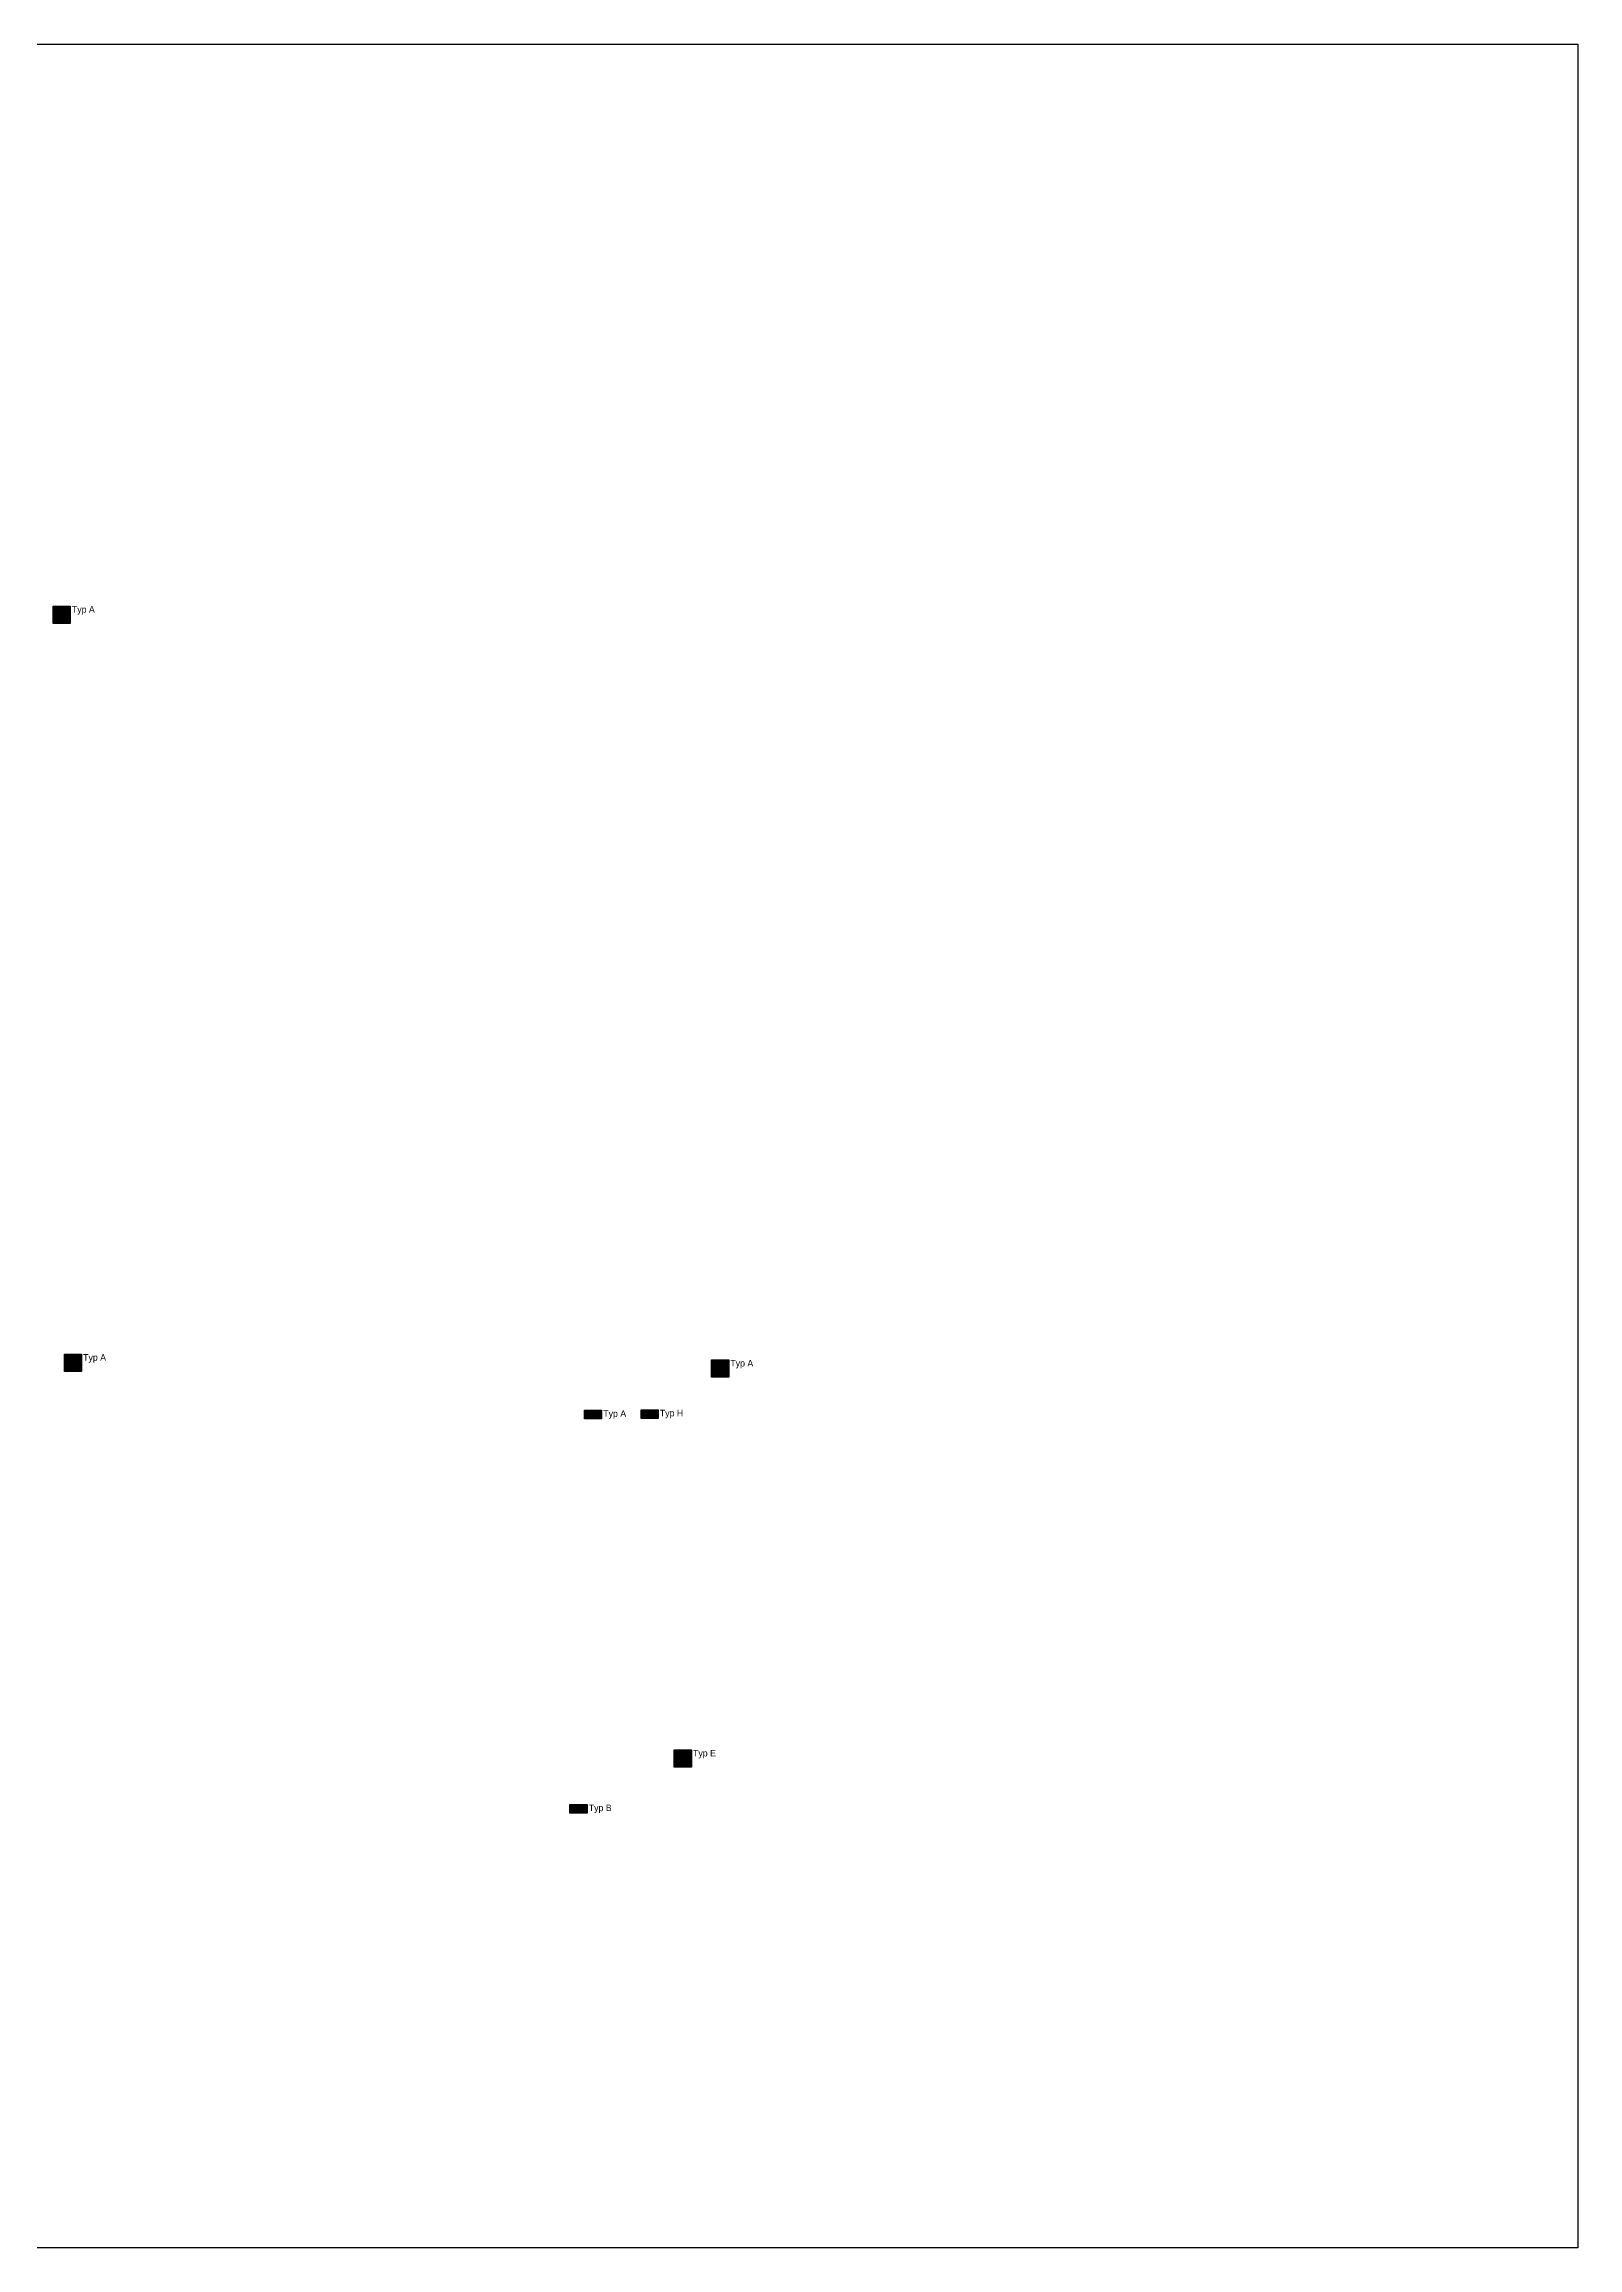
# Model space of a CAD drawing. Header units: millimetres. Extents: x 0 to 219001, y 0 to 181336.
# Drawn here: x 60460 to 119116, y 97068 to 181336 of the extents above; entities that cross this region are included whole.
import ezdxf
from ezdxf.enums import TextEntityAlignment as Align

# ---------------------------------------------------------------- set-up
doc = ezdxf.new("R2018")
doc.units = ezdxf.units.MM
doc.header["$XCLIPFRAME"] = 2
for name, color, linetype, true_color in [('din_SIBEL_10_emergency_lighting', 114, 'Continuous', 0x20a956), ('din_SIBEL_50_type_name', 114, 'Continuous', 0x20a956), ('din_SIBEL_51_typenumber', 114, 'Continuous', 0x20a956), ('din_SIBEL_52_info', 114, 'Continuous', 0x20a956), ('din_SIBEL_53_additional_1', 114, 'Continuous', 0x20a956), ('din_SIBEL_54_additional_2', 114, 'Continuous', 0x20a956), ('din_SIBEL_61_labeling', 114, 'Continuous', 0x20a956)]:
    doc.layers.add(name, color=color, linetype=linetype, true_color=true_color)
doc.layers.add('din_SIBEL_10_emergency_lighting_yellow', color=40, linetype='Continuous')
doc.layers.add('din_SIBEL_31_color_white', color=255, linetype='Continuous')
doc.layers.add('din_SIBEL_32_color_black', color=250, linetype='Continuous', lineweight=0)
doc.layers.add('DIN_SIBEL_40_UMRISS', color=250, linetype='Continuous', plot=False)
doc.styles.get("Standard").update_dxf_attribs({"font": 'arial.ttf'})
picture_1 = doc.add_image_def('image2.jpg', size_in_pixel=(7021, 4967))

# ---------------------------------------------------------------- blocks, each defined once
blk = doc.blocks.new('STANDARDMASK_RZ_PLPR')
h = blk.add_hatch(color=256)
h.dxf.hatch_style = 1
h.paths.add_polyline_path([(328.0590986455944, 329.9779836250448), (-326.4183070866212, 329.9779836250503), (-326.4183070866112, 1.1227e-12), (328.0590986455917, -1.5916e-12)])
h.paths.add_polyline_path([(77.81306945732206, 136.8709992295912), (105.8964784401116, 136.870999229591, -0.2399524395792834), (108.9284831361096, 135.3270278762287), (132.1836790159464, 103.3511335414392, 0.239952439579283), (147.3437024959427, 95.63127677462478), (213.8733964769554, 95.63127677462421, 0.2840790438404102), (233.9929941749574, 108.0658719919632), (250.2700906326337, 140.6200649073143, 1), (233.5037592176288, 149.0032306148168), (217.2266627599593, 116.4490376994695, -0.2840790438404423), (213.8733964769586, 114.3766051632458), (191.3790024106172, 114.376605163246), (205.2005565498948, 152.0673701953254, 0.0687858006254984), (208.4729908414031, 167.1157506353805), (212.3689678319387, 217.7634515122321, -0.391902231199242), (216.1069905823544, 221.2249769783859), (265.266353343536, 221.2249769783855, 0.363158835613552), (296.6332872375643, 247.468436722454), (265.2663533435335, 247.4684367224561), (216.1069905823565, 247.4684367224565, 0.3919022311992351), (186.2028085790394, 219.7762329932337), (182.8642089247691, 176.3744374878275), (142.9018054084577, 273.780347262224, 0.3042679099072631), (129.0277840043822, 283.0845606608373), (110.7183565555829, 283.0845606608375), (158.0136683592217, 167.80513627843, -0.1873489039227215), (158.0650234725165, 165.0913583761186), (144.5267429385773, 128.1730679001901, -0.5998762433504822), (137.9748777782599, 127.2587391500689), (124.0885066160912, 146.3524994980453, 0.2399524395791912), (105.8964784401075, 155.6163276182126), (77.81306945732217, 155.6163276182128), (77.81306945732331, 290.5826920162867), (96.5583978459479, 309.3280204049054), (130.2999889454593, 309.3280204049051), (111.554660556842, 290.5826920162866), (131.5864649011463, 290.5826920162862, 0.1989123673795771), (142.1904239564704, 294.9749956718484), (156.5434486895362, 309.3280204049049), (284.0116817321565, 309.3280204049039), (265.2663533435341, 290.5826920162852), (265.2663533435335, 253.092035239042), (302.7570101207804, 253.0920352390417, -0.4142135623730951), (265.2663533435333, 215.6013784617996), (265.2663533435318, 20.64996322013826), (77.81306945732649, 20.64996322013984)], flags=16)
h.paths.add_polyline_path([(-16.81565623434733, 131.7259740056218), (-136.7857579215277, 131.7259740056229), (-61.8044443670402, 60.49372612885941), (-148.8971452118854, 60.49372612886008), (-255.4495381577168, 161.7184994274171), (-148.8971452118837, 262.943272725975), (-61.80444436703848, 262.9432727259707), (-136.7857579215201, 191.7110248492122), (-16.81565623434687, 191.7110248492112)], flags=16)
h.paths.add_polyline_path([(169.6651785615838, 65.63875135283149, -1), (124.676390428893, 65.63875135283149, -1)], flags=0)
h.paths.add_polyline_path([(328.0591152898477, -0.000376462034879), (-326.4182904423552, -0.000376462032122), (-326.4182904423679, -329.9783600870812), (328.0591152898477, -329.9783600870812)])
h.paths.add_polyline_path([(-16.81563959009247, -131.7263504676555), (-16.81563959009247, -191.7114013112448), (-136.7857412772656, -191.7114013112448), (-61.80442772278462, -262.943649188004), (-148.8971285676299, -262.9436491880077), (-255.4495215134622, -161.7188758894488), (-148.8971285676299, -60.49410259089268), (-61.80442772278468, -60.4941025908927), (-136.7857412772729, -131.7263504676555)], flags=16)
h.paths.add_polyline_path([(77.81308610158237, -20.65033968217426), (265.2663699877875, -20.65033968217426), (265.2663699877875, -215.6017549238356, -0.4142135623730951), (302.7570267650343, -253.0924117010779), (265.2663699877875, -253.0924117010779), (265.2663699877875, -290.5830684783211), (284.01169837641, -309.32839686694), (156.5434653337897, -309.32839686694), (142.1904406007238, -294.9753721338833, 0.1989123673795752), (131.5864815454, -290.5830684783211), (111.5546772010956, -290.5830684783211), (130.3000055897126, -309.32839686694), (96.55841449020129, -309.3283968669401), (77.81308610157691, -290.5830684783211), (77.81308610157691, -155.6167040802472), (105.8964950843623, -155.6167040802472, 0.2399524395791916), (124.088523260346, -146.3528759600801), (137.9748944225149, -127.2591156121038, -0.5998762433504864), (144.5267595828322, -128.1734443622251), (158.0650401167711, -165.0917348381538, -0.1873489039227215), (158.0136850034763, -167.8055127404652), (110.7183731998365, -283.0849371228721), (129.0278006486358, -283.0849371228721, 0.3042679099072641), (142.9018220527114, -273.780723724259), (182.8642255690237, -176.3748139498627), (186.2028252232935, -219.776609455269, 0.3919022311992345), (216.1070072266104, -247.468813184492), (265.2663699877875, -247.4688131844921), (296.6333038818183, -247.4688131844903, 0.3631588356135515), (265.2663699877902, -221.2253534404215), (216.1070072266085, -221.2253534404215, -0.3919022311992395), (212.3689844761929, -217.7638279742676), (208.4730074856578, -167.1161270974161, 0.0687858006254977), (205.2005731941496, -152.0677466573613), (191.3790190548724, -114.3769816252814), (213.8734131212137, -114.3769816252814, -0.2840790438404414), (217.2266794042144, -116.449414161505), (233.5037758618831, -149.0036070768517, 1), (250.2701072768887, -140.6204413693505), (233.9930108192125, -108.0662484539989, 0.2840790438404093), (213.8734131212106, -95.63165323665974), (147.3437191401979, -95.63165323665979, 0.2399524395792825), (132.1836956602014, -103.3515100034741), (108.9284997803644, -135.3274043382634, -0.239952439579283), (105.8964950843664, -136.8713756916257), (77.81308610157691, -136.8713756916257)], flags=16)
h.paths.add_polyline_path([(124.6224961947279, -65.60184271466167, -1), (169.6112843274187, -65.60184271466167, -1)], flags=0)
h = blk.add_hatch(color=256)
h.dxf.hatch_style = 1
h.paths.add_polyline_path([(169.6651785615838, 65.63875135283149, 1), (124.676390428893, 65.63875135283149, 1)])
h.paths.add_polyline_path([(169.6112843274187, -65.60184271466167, 1), (124.6224961947279, -65.60184271466167, 1)])
at = {"layer": 'din_SIBEL_31_color_white'}
h = blk.add_hatch(color=256, dxfattribs=at)
h.dxf.hatch_style = 1
h.paths.add_polyline_path([(-16.81565623434687, 191.7110248492112), (-136.78575792152, 191.7110248492122), (-61.80444436703851, 262.9432727259707), (-148.8971452118837, 262.943272725975), (-255.4495381577168, 161.7184994274171), (-148.8971452118854, 60.4937261288601), (-61.8044443670402, 60.49372612885941), (-136.7857579215277, 131.7259740056229), (-16.8156562343473, 131.7259740056218)])
h.paths.add_polyline_path([(110.7183565555829, 283.0845606608375), (129.0277840043822, 283.0845606608373, -0.3042679099072638), (142.9018054084577, 273.780347262224), (182.8642089247692, 176.3744374878274), (186.2028085790394, 219.7762329932337, -0.3919022311992357), (216.1069905823566, 247.4684367224565), (265.2663533435335, 247.4684367224561), (296.6332872375643, 247.468436722454, -0.3631588356135515), (265.266353343536, 221.2249769783855), (216.1069905823544, 221.2249769783859, 0.3919022311992487), (212.3689678319386, 217.7634515122321), (208.4729908414031, 167.1157506353806, -0.0687858006254986), (205.2005565498948, 152.0673701953255), (191.3790024106173, 114.376605163246), (213.8733964769585, 114.3766051632458, 0.2840790438404443), (217.2266627599593, 116.4490376994695), (233.5037592176284, 149.003230614816, -1), (250.2700906326339, 140.6200649073147), (233.9929941749574, 108.0658719919632, -0.28407904384041), (213.8733964769555, 95.63127677462421), (147.3437024959427, 95.63127677462478, -0.2399524395792828), (132.1836790159464, 103.3511335414392), (108.9284831361096, 135.3270278762287, 0.2399524395792823), (105.8964784401116, 136.870999229591), (77.81306945732206, 136.8709992295912), (77.81306945732649, 20.64996322013982), (265.2663533435316, 20.64996322013826), (265.2663533435333, 215.6013784617996, 0.4142135623730951), (302.7570101207804, 253.0920352390417), (265.2663533435336, 253.092035239042), (265.266353343534, 290.5826920162851), (284.0116817321565, 309.3280204049039), (156.5434486895362, 309.3280204049049), (142.1904239564704, 294.9749956718484, -0.1989123673795776), (131.5864649011463, 290.5826920162862), (111.5546605568419, 290.5826920162865), (130.2999889454593, 309.3280204049051), (96.55839784594787, 309.3280204049054), (77.81306945732331, 290.5826920162867), (77.81306945732217, 155.6163276182128), (105.8964784401075, 155.6163276182126, -0.2399524395791924), (124.0885066160913, 146.3524994980453), (137.9748777782599, 127.2587391500689, 0.599876243350485), (144.5267429385773, 128.1730679001901), (158.0650234725165, 165.0913583761187, 0.1873489039227209), (158.0136683592217, 167.8051362784301)])
h.paths.add_polyline_path([(169.6651785615838, 65.63875135283149, -1), (124.676390428893, 65.63875135283149, -1)], flags=16)
h.paths.add_polyline_path([(-61.80442772278458, -60.49410259089265), (-148.8971285676299, -60.49410259089268), (-255.4495215134621, -161.7188758894487), (-148.8971285676298, -262.9436491880076), (-61.8044277227846, -262.943649188004), (-136.7857412772656, -191.7114013112448), (-16.81563959009247, -191.7114013112448), (-16.81563959009247, -131.7263504676555), (-136.7857412772729, -131.7263504676555)])
h.paths.add_polyline_path([(265.2663699877874, -20.65033968217424), (77.81308610158237, -20.65033968217426), (77.81308610157691, -136.8713756916256), (105.8964950843664, -136.8713756916256, 0.239952439579279), (108.9284997803644, -135.3274043382633), (132.1836956602014, -103.3515100034741, -0.2399524395792828), (147.3437191401979, -95.63165323665974), (213.8734131212106, -95.63165323665974, -0.2840790438404086), (233.9930108192124, -108.0662484539989), (250.2701072768885, -140.62044136935, -1), (233.5037758618836, -149.0036070768526), (217.2266794042144, -116.4494141615051, 0.2840790438404506), (213.8734131212136, -114.3769816252813), (191.3790190548723, -114.3769816252813), (205.2005731941496, -152.0677466573611, -0.0687858006254988), (208.4730074856577, -167.1161270974162), (212.3689844761929, -217.7638279742676, 0.391902231199244), (216.1070072266085, -221.2253534404215), (265.2663699877902, -221.2253534404215, -0.3631588356135515), (296.6333038818183, -247.4688131844903), (265.2663699877875, -247.4688131844921), (216.1070072266104, -247.4688131844921, -0.3919022311992351), (186.2028252232935, -219.776609455269), (182.8642255690237, -176.3748139498629), (142.9018220527114, -273.780723724259, -0.3042679099072629), (129.0278006486358, -283.0849371228721), (110.7183731998365, -283.0849371228722), (158.0136850034763, -167.8055127404652, 0.1873489039227215), (158.0650401167711, -165.0917348381538), (144.5267595828322, -128.1734443622251, 0.5998762433504929), (137.9748944225148, -127.2591156121039), (124.088523260346, -146.35287596008, -0.2399524395791924), (105.8964950843623, -155.6167040802472), (77.81308610157691, -155.6167040802473), (77.81308610157691, -290.5830684783211), (96.55841449020119, -309.32839686694), (130.3000055897127, -309.32839686694), (111.5546772010956, -290.5830684783211), (131.5864815454, -290.5830684783211, -0.198912367379575), (142.1904406007238, -294.9753721338833), (156.5434653337896, -309.3283968669401), (284.0116983764101, -309.32839686694), (265.2663699877875, -290.5830684783212), (265.2663699877875, -253.0924117010779), (302.7570267650343, -253.0924117010779, 0.4142135623730951), (265.2663699877875, -215.6017549238356)])
h.paths.add_polyline_path([(124.6224961947279, -65.60184271466167, -1), (169.6112843274187, -65.60184271466167, -1)], flags=16)
at = {"layer": 'din_SIBEL_32_color_black'}
for points in [[(-326.4183070866212, 329.97798362505), (-326.4183070866112, 1.0232e-12), (328.0590986455917, -1.7053e-12), (328.0590986455944, 329.9779836250445)], [(-148.8971452118854, 60.49372612886009), (-61.80444436704021, 60.49372612885917), (-136.7857579215277, 131.7259740056229), (-16.81565623434733, 131.7259740056217), (-16.81565623434687, 191.7110248492111), (-136.78575792152, 191.7110248492122), (-61.80444436703851, 262.9432727259705), (-148.8971452118837, 262.943272725975), (-255.4495381577168, 161.7184994274171)], [(-326.4182904423679, -329.9783600870814), (-326.4182904423552, -0.0003764620322499), (328.0591152898477, -0.0003764620349784), (328.0591152898477, -329.9783600870814)], [(-148.8971285676299, -60.49410259089279), (-61.80442772278468, -60.49410259089279), (-136.7857412772729, -131.7263504676556), (-16.81563959009247, -131.7263504676556), (-16.81563959009247, -191.7114013112449), (-136.7857412772656, -191.7114013112449), (-61.80442772278468, -262.9436491880041), (-148.8971285676299, -262.9436491880077), (-255.4495215134622, -161.7188758894489)]]:
    blk.add_lwpolyline(points, close=True, dxfattribs=at)
blk.add_lwpolyline([(-326.4183070866112, 1.0232e-12), (328.0590986455917, -1.7053e-12)], dxfattribs=at)
for points in [[(77.81306945732206, 136.8709992295912), (77.81306945732649, 20.64996322013974), (265.2663533435317, 20.64996322013815), (265.2663533435333, 215.6013784617994, 0.4142135623730951), (302.7570101207804, 253.0920352390417), (265.2663533435335, 253.0920352390417), (265.266353343534, 290.5826920162849), (284.0116817321565, 309.3280204049038), (156.5434486895362, 309.3280204049047), (142.1904239564761, 294.974995671854, -0.198912367379724), (131.586464901146, 290.5826920162862), (111.554660556842, 290.5826920162862), (130.2999889454593, 309.3280204049051), (96.55839784594787, 309.3280204049051), (77.81306945732331, 290.5826920162867), (77.81306945732217, 155.6163276182128)], [(77.81306945732206, 136.8709992295912), (105.8964784401097, 136.8709992295908, -0.2399524395792699), (108.9284831361084, 135.3270278762302), (132.1836790159494, 103.351133541435, 0.2399524395792357), (147.3437024959446, 95.63127677462467), (213.8733964769587, 95.63127677462398, 0.2840790438404027), (233.9929941749586, 108.0658719919656), (250.2700906326346, 140.6200649073162, 0.9999999999997854), (233.5037592176298, 149.0032306148187), (217.2266627599591, 116.449037699469, -0.2840790438404027), (213.8733964769589, 114.3766051632456), (191.3790024106173, 114.376605163246), (205.2005565498796, 152.0673701952837, 0.0687858006255407), (208.4729908414005, 167.1157506353456), (212.3689678319387, 217.7634515122317, -0.3919022311992965), (216.106990582355, 221.2249769783857), (265.2663533435333, 221.2249769783853, 0.3631588356135758), (296.6332872375643, 247.468436722454), (265.2663533435335, 247.4684367224559), (216.1069905823552, 247.4684367224563, 0.3919022311992965), (186.2028085790388, 219.7762329932261), (182.8642089247692, 176.3744374878274), (142.9018054084575, 273.7803472622243, 0.3042679099072546), (129.0277840043823, 283.0845606608373), (110.7183565555829, 283.0845606608373), (158.0136683592185, 167.8051362784376, -0.1873489039227342), (158.0650234725193, 165.0913583761262), (144.5267429385776, 128.173067900191, -0.5998762433506102), (137.9748777782597, 127.2587391500692), (124.0885066160965, 146.352499498038, 0.2399524395792699), (105.8964784401098, 155.6163276182124), (77.81306945732217, 155.6163276182128)], [(77.81308610157691, -136.8713756916257), (77.81308610158237, -20.65033968217438), (265.2663699877875, -20.65033968217438), (265.2663699877875, -215.6017549238358, -0.4142135623730951), (302.7570267650343, -253.092411701078), (265.2663699877875, -253.092411701078), (265.2663699877875, -290.5830684783213), (284.01169837641, -309.3283968669401), (156.5434653337896, -309.3283968669401), (142.1904406007296, -294.9753721338892, 0.198912367379724), (131.5864815453996, -290.5830684783213), (111.5546772010956, -290.5830684783213), (130.3000055897126, -309.3283968669401), (96.55841449020124, -309.3283968669401), (77.81308610157691, -290.5830684783213), (77.81308610157691, -155.6167040802473)], [(77.81308610157691, -136.8713756916257), (105.8964950843646, -136.8713756916257, 0.2399524395792699), (108.9284997803632, -135.3274043382652), (132.1836956602045, -103.35151000347, -0.2399524395792357), (147.3437191401998, -95.63165323665987), (213.873413121214, -95.63165323665987, -0.2840790438404027), (233.9930108192137, -108.0662484540015), (250.2701072768894, -140.6204413693521, -0.9999999999997854), (233.5037758618845, -149.0036070768545), (217.2266794042142, -116.4494141615049, 0.2840790438404027), (213.873413121214, -114.3769816252814), (191.3790190548724, -114.3769816252814), (205.2005731941343, -152.0677466573196, -0.0687858006255407), (208.4730074856551, -167.1161270973815), (212.3689844761929, -217.7638279742676, 0.3919022311992965), (216.1070072266092, -221.2253534404216), (265.2663699877875, -221.2253534404216, -0.3631588356135758), (296.6333038818183, -247.4688131844904), (265.2663699877875, -247.4688131844922), (216.1070072266092, -247.4688131844922, -0.3919022311992965), (186.2028252232929, -219.7766094552616), (182.8642255690237, -176.3748139498629), (142.9018220527113, -273.7807237242595, -0.3042679099072546), (129.0278006486359, -283.0849371228723), (110.7183731998365, -283.0849371228723), (158.0136850034731, -167.8055127404731, 0.1873489039227342), (158.0650401167739, -165.0917348381616), (144.5267595828326, -128.1734443622261, 0.5998762433506102), (137.9748944225147, -127.2591156121042), (124.0885232603513, -146.352875960073, -0.2399524395792699), (105.8964950843646, -155.6167040802473), (77.81308610157691, -155.6167040802473)]]:
    blk.add_lwpolyline(points, format="xyb", dxfattribs=at)
for centre in [(147.1707844952384, 65.63875135283136), (147.1168902610733, -65.60184271466176)]:
    blk.add_circle(centre, 22.49439406634541, dxfattribs=at)
at = {"layer": 'DIN_SIBEL_40_UMRISS'}
blk.add_lwpolyline([(-326.4183070866212, 329.97798362505), (328.0591152898477, 329.97798362505), (328.0591152898477, -329.9783600870814), (-326.4183070866212, -329.9783600870814)], close=True, dxfattribs=at)
at = {"flags": 9}
for tag, p in [('NODEID2', (-5.68e-14, 0.2622499141480148)), ('NODEID1', (-5.68e-14, 0))]:
    blk.add_attdef(tag, p, '', height=0.2, dxfattribs=at)
at = {"layer": 'din_SIBEL_50_type_name', "flags": 9}
blk.add_attdef('TYPE', (-326.4183070865981, 339.9779836250502), '', height=25, dxfattribs=at)
at = {"layer": 'din_SIBEL_51_typenumber', "flags": 8}
blk.add_attdef('TYPENUMBER', text='', height=250, dxfattribs=at).set_placement((336.3762, 0), align=Align.TOP_LEFT)
blk.add_attdef('TYPENAME', text='', height=75, dxfattribs=at).set_placement((0, -349.9823), align=Align.TOP_CENTER)
at = {"layer": 'din_SIBEL_52_info', "flags": 8}
blk.add_attdef('INFOTEXT', text='', height=75, dxfattribs=at).set_placement((0, -444.9062999999999), align=Align.TOP_CENTER)
at = {"layer": 'din_SIBEL_53_additional_1', "flags": 8}
blk.add_attdef('ADDITIONAL_1', text='', height=75, dxfattribs=at).set_placement((0, -731.0878999999999), align=Align.TOP_CENTER)
at = {"layer": 'din_SIBEL_54_additional_2', "flags": 8}
blk.add_attdef('ADDITIONAL_2', text='', height=75, dxfattribs=at).set_placement((0, -831.0874999999999), align=Align.TOP_CENTER)
at = {"layer": 'din_SIBEL_61_labeling', "flags": 8}
for tag, p in [('LABELING1', (0, -539.9062999999999)), ('LABELING2', (0, -634.9063))]:
    blk.add_attdef(tag, text='', height=75, dxfattribs=at).set_placement(p, align=Align.TOP_CENTER)
blk = doc.blocks.new('STANDARDMASK_RZ_PL')
h = blk.add_hatch(color=256)
h.dxf.hatch_style = 1
h.paths.add_polyline_path([(327.2386505989257, 0.0004002079385828), (-327.2387551332772, 0.0004002079413112), (-327.2387551332899, -329.9775834171078), (327.2386505989258, -329.9775834171078)])
h.paths.add_polyline_path([(-148.8971974790616, -60.49332592091946), (-61.80449663421637, -60.49332592091946), (-136.7858101887045, -131.7255737976823), (-16.81570850152417, -131.7255737976823), (-16.81570850152417, -191.7106246412716), (-136.7858101886973, -191.7106246412716), (-61.80449663421644, -262.9428725180308), (-148.8971974790616, -262.9428725180344), (-255.4495904248939, -161.7180992194755)], flags=16)
edge = h.paths.add_edge_path(flags=16)
edge.add_line((77.81301719015067, -20.64956301220104), (265.2663010763558, -20.64956301220104))
edge.add_line((265.2663010763558, -20.64956301220104), (265.2663010763558, -215.6009782538624))
edge.add_arc((265.2663010763581, -253.091635031107), 37.49065677724457, 3.524291969370097e-12, 90.00000000000352, ccw=False)
edge.add_line((302.7569578536026, -253.0916350311047), (264.4458696739459, -253.0916112851978))
edge.add_line((264.4458696739459, -253.0916112851978), (264.4458696739459, -290.582268062441))
edge.add_line((264.4458696739459, -290.582268062441), (284.0116294649781, -309.3276201969668))
edge.add_line((284.0116294649781, -309.3276201969668), (156.5433964223579, -309.3276201969668))
edge.add_line((156.5433964223579, -309.3276201969668), (142.1903716892921, -294.9745954639101))
edge.add_arc((131.5864126339683, -305.5785545192407), 14.99626271089277, 45.00000000001827, 90.00000000000021)
edge.add_line((131.5864126339682, -290.5822918083479), (111.5546082896639, -290.5822918083479))
edge.add_line((111.5546082896639, -290.5822918083479), (130.2999366782809, -309.3276201969668))
edge.add_line((130.2999366782809, -309.3276201969668), (96.55834557876955, -309.3276201969668))
edge.add_line((96.55834557876955, -309.3276201969668), (77.81301719014516, -290.5822918083479))
edge.add_line((77.81301719014516, -290.5822918083479), (77.8130171901452, -155.615927410274))
edge.add_line((77.8130171901452, -155.615927410274), (105.8964261729306, -155.615927410274))
edge.add_arc((105.8964261729306, -133.1215333439328), 22.49439406634116, 269.9999999999999, 323.972626614888)
edge.add_line((124.0884543489143, -146.3520992901069), (137.9748255110831, -127.2583389421306))
edge.add_arc((141.0068302070836, -129.4634332664951), 3.749065677727356, 20.138456724385094, 143.9726266148893, ccw=False)
edge.add_line((144.5266906714005, -128.1726676922518), (158.0649712053394, -165.0909581681806))
edge.add_arc((154.5451107410273, -166.3817237424221), 3.749065677722209, -22.306710862831324, 20.138456724385208, ccw=False)
edge.add_line((158.0136160920446, -167.8047360704919), (110.7183042884047, -283.0841604528989))
edge.add_line((110.7183042884047, -283.0841604528989), (129.0277317372041, -283.0841604528989))
edge.add_arc((129.0277317372041, -268.087897742003), 14.99626271089596, 270, 337.6932891371662)
edge.add_line((142.9017531412798, -273.7799470542857), (182.864156657592, -176.3740372798893))
edge.add_line((182.864156657592, -176.3740372798893), (186.2027563118618, -219.7758327852957))
edge.add_arc((216.1069383151787, -217.4755110927276), 29.99252542179132, 184.3987053550057, 270.0000000000001)
edge.add_line((216.1069383151787, -247.4680365145189), (265.2663010763558, -247.4680365145189))
edge.add_line((265.2663010763558, -247.4680365145189), (296.6332349703866, -247.4680365145171))
edge.add_arc((265.2663010763585, -253.0916350311051), 31.86705826065687, 10.16424862172632, 90)
edge.add_line((265.2663010763585, -221.2245767704483), (216.1069383151768, -221.2245767704483))
edge.add_arc((216.1069383151768, -217.4755110927233), 3.749065677724956, 184.3987053550048, 270.0000000000004, ccw=False)
edge.add_line((212.3689155647611, -217.7630513042943), (208.4729385742261, -167.115350427443))
edge.add_arc((152.4025973179968, -171.4284536010078), 56.23598516586886, 4.398705355004369, 20.13845672436838)
edge.add_line((205.200504282718, -152.066969987388), (191.3789501434406, -114.3762049553081))
edge.add_line((191.3789501434406, -114.3762049553081), (213.873344209782, -114.3762049553081))
edge.add_arc((212.5262707864805, -118.6065382551267), 4.439631362547889, 29.081904062008505, 72.33686101311707, ccw=False)
edge.add_line((216.4061790903732, -116.4486137456262), (232.683275548042, -149.0028066609728))
edge.add_arc((241.3991711756201, -144.6486803923499), 9.74295910665471, 206.5449502655591, 384.4268410264435)
edge.add_line((250.270038365457, -140.6196646993773), (233.9929419077808, -108.0654717840257))
edge.add_arc((213.8733442097789, -118.1252706330269), 22.49439406634037, 26.5650511770786, 90)
edge.add_line((213.8733442097789, -95.63087656668654), (147.3436502287662, -95.63087656668654))
edge.add_arc((147.3436502287663, -114.3762049553119), 18.74532838862538, 90.00000000000018, 143.9726266149078)
edge.add_line((132.1836267487698, -103.3507333335009), (108.9284308689327, -135.3266276682902))
edge.add_arc((105.8964261729347, -133.1215333439289), 3.749065677723508, 269.9999999999994, 323.9726266149077, ccw=False)
edge.add_line((105.8964261729347, -136.8705990216524), (77.8130171901452, -136.8705990216524))
edge.add_line((77.8130171901452, -136.8705990216524), (77.81301719015067, -20.64956301220104))
edge = h.paths.add_edge_path(flags=0)
edge.add_arc((147.1707322280621, -65.63835114489325), 22.49439406634542, 0, 360)
edge = h.paths.add_edge_path(flags=0)
edge.add_arc((147.1707322280621, -65.63835114489325), 22.49439406634542, 0, 360)
h = blk.add_hatch(color=256)
h.dxf.hatch_style = 1
h.paths.add_polyline_path([(169.6651262944075, -65.63835114489325, 1), (124.6763381617167, -65.63835114489325, 1)])
at = {"layer": 'din_SIBEL_31_color_white'}
h = blk.add_hatch(color=256, dxfattribs=at)
h.dxf.hatch_style = 1
h.paths.add_polyline_path([(-61.80449663421637, -60.49332592091946), (-148.8971974790616, -60.49332592091946), (-255.4495904248939, -161.7180992194755), (-148.8971974790616, -262.9428725180344), (-61.80449663421639, -262.9428725180308), (-136.7858101886973, -191.7106246412716), (-16.81570850152414, -191.7106246412716), (-16.81570850152414, -131.7255737976823), (-136.7858101887046, -131.7255737976823)])
edge = h.paths.add_edge_path()
edge.add_line((265.2663010763557, -20.64956301220106), (77.81301719015065, -20.64956301220106))
edge.add_line((77.81301719015065, -20.64956301220106), (77.81301719014525, -136.8705990216524))
edge.add_line((77.81301719014525, -136.8705990216524), (105.8964261729347, -136.8705990216524))
edge.add_arc((105.8964261729347, -133.1215333439289), 3.749065677723507, 270.0000000000011, 323.9726266149077)
edge.add_line((108.9284308689327, -135.3266276682902), (132.1836267487698, -103.3507333335009))
edge.add_arc((147.3436502287662, -114.3762049553119), 18.74532838862539, 90, 143.9726266149077, ccw=False)
edge.add_line((147.3436502287662, -95.63087656668654), (213.8733442097789, -95.63087656668654))
edge.add_arc((213.8733442097788, -118.1252706330269), 22.49439406634039, 26.565051177078715, 89.99999999999977, ccw=False)
edge.add_line((233.9929419077807, -108.0654717840257), (250.2700383654568, -140.6196646993768))
edge.add_arc((241.3991711756199, -144.6486803923495), 9.742959106654697, -153.45504973443565, 24.426841026444094, ccw=False)
edge.add_line((232.6832755480423, -149.0028066609732), (216.406179090373, -116.4486137456257))
edge.add_arc((212.5262707864805, -118.6065382551267), 4.439631362547898, 29.08190406201481, 72.33686101311712)
edge.add_line((213.873344209782, -114.3762049553081), (191.3789501434407, -114.3762049553081))
edge.add_line((191.3789501434407, -114.3762049553081), (205.2005042827179, -152.066969987388))
edge.add_arc((152.4025973179968, -171.428453601008), 56.23598516586888, 4.3987053550046085, 20.13845672436861, ccw=False)
edge.add_line((208.4729385742261, -167.115350427443), (212.3689155647611, -217.7630513042943))
edge.add_arc((216.1069383151768, -217.4755110927233), 3.749065677724972, 184.3987053550043, 270)
edge.add_line((216.1069383151768, -221.2245767704483), (265.2663010763585, -221.2245767704483))
edge.add_arc((265.2663010763585, -253.0916350311051), 31.86705826065685, 10.164248621726301, 90, ccw=False)
edge.add_line((296.6332349703866, -247.4680365145171), (265.2663010763558, -247.4680365145189))
edge.add_line((265.2663010763558, -247.4680365145189), (216.1069383151787, -247.4680365145189))
edge.add_arc((216.1069383151787, -217.4755110927276), 29.99252542179133, 184.3987053550059, 270.00000000000006, ccw=False)
edge.add_line((186.2027563118618, -219.7758327852958), (182.864156657592, -176.3740372798894))
edge.add_line((182.864156657592, -176.3740372798894), (142.9017531412798, -273.7799470542857))
edge.add_arc((129.0277317372041, -268.087897742003), 14.99626271089595, 270.0000000000002, 337.6932891371662, ccw=False)
edge.add_line((129.0277317372042, -283.0841604528989), (110.7183042884047, -283.0841604528989))
edge.add_line((110.7183042884047, -283.0841604528989), (158.0136160920446, -167.8047360704919))
edge.add_arc((154.5451107410273, -166.3817237424221), 3.749065677722215, 337.6932891371687, 380.1384567243852)
edge.add_line((158.0649712053394, -165.0909581681806), (144.5266906714005, -128.1726676922519))
edge.add_arc((141.0068302070835, -129.4634332664951), 3.749065677727342, 20.13845672438467, 143.9726266148893)
edge.add_line((137.9748255110831, -127.2583389421306), (124.0884543489143, -146.3520992901068))
edge.add_arc((105.8964261729306, -133.1215333439328), 22.49439406634122, 270, 323.9726266148881, ccw=False)
edge.add_line((105.8964261729306, -155.615927410274), (77.81301719014519, -155.615927410274))
edge.add_line((77.81301719014519, -155.615927410274), (77.81301719014525, -290.5822918083479))
edge.add_line((77.81301719014525, -290.5822918083479), (96.55834557876955, -309.3276201969668))
edge.add_line((96.55834557876955, -309.3276201969668), (130.2999366782809, -309.3276201969668))
edge.add_line((130.2999366782809, -309.3276201969668), (111.5546082896639, -290.5822918083479))
edge.add_line((111.5546082896639, -290.5822918083479), (131.5864126339683, -290.5822918083479))
edge.add_arc((131.5864126339683, -305.5785545192407), 14.99626271089278, 45.000000000018304, 90, ccw=False)
edge.add_line((142.1903716892921, -294.9745954639101), (156.543396422358, -309.3276201969668))
edge.add_line((156.543396422358, -309.3276201969668), (284.0116294649783, -309.3276201969668))
edge.add_line((284.0116294649783, -309.3276201969668), (264.4458696739458, -290.582268062441))
edge.add_line((264.4458696739458, -290.582268062441), (264.4458696739459, -253.0916112851978))
edge.add_line((264.4458696739459, -253.0916112851978), (302.7569578536026, -253.0916350311047))
edge.add_arc((265.2663010763581, -253.091635031107), 37.49065677724457, 3.4749e-12, 90.00000000000345)
edge.add_line((265.2663010763558, -215.6009782538624), (265.2663010763557, -20.64956301220104))
edge = h.paths.add_edge_path(flags=16)
edge.add_arc((147.1707322280621, -65.63835114489325), 22.49439406634542, 0, 360)
at = {"layer": 'din_SIBEL_32_color_black'}
blk.add_lwpolyline([(-327.2388074004529, 0.0008004158812582), (327.2385983317501, 0.0008004158785297)], dxfattribs=at)
for points in [[(-327.2387907562097, -329.9775596712011), (-327.2387907561969, 0.0004239538479851), (327.2386149760061, 0.0004239538452566), (327.2386149760061, -329.9775596712011)], [(-149.7176288814716, -60.49330217501256), (-62.62492803662638, -60.49330217501256), (-137.6062415911146, -131.7255500517753), (-17.63613990393418, -131.7255500517753), (-17.63613990393418, -191.7106008953647), (-137.6062415911073, -191.7106008953647), (-62.62492803662638, -262.9428487721238), (-149.7176288814716, -262.9428487721275), (-256.2700218273039, -161.7180754735686)]]:
    blk.add_lwpolyline(points, close=True, dxfattribs=at)
for points in [[(76.99258578773521, -136.8705752757455), (76.99258578774067, -20.64953926629414), (264.4458696739459, -20.64953926629414), (264.4458696739459, -215.6009545079555, -0.4142135623730951), (301.9365264511927, -253.0916112851978), (264.4458696739459, -253.0916112851978), (264.4458696739459, -290.582268062441), (283.1911980625684, -309.3275964510599), (155.7229650199479, -309.3275964510599), (141.3699402868879, -294.9745717180089, 0.198912367379724), (130.7659812315578, -290.582268062441), (110.7341768872539, -290.582268062441), (129.4795052758709, -309.3275964510599), (95.73791417635954, -309.3275964510599), (76.99258578773521, -290.582268062441), (76.99258578773521, -155.6159036643671)], [(76.99258578773521, -136.8705752757455), (105.0759947705228, -136.8705752757455, 0.2399524395792699), (108.1079994665215, -135.3266039223849), (131.3631953463628, -103.3507095875898, -0.2399524395792357), (146.5232188263581, -95.63085282077962), (213.0529128073722, -95.63085282077962, -0.2840790438404027), (233.172510505372, -108.0654480381213), (249.4496069630478, -140.6196409534718, -0.9999999999997854), (232.6832755480428, -149.0028066609743), (216.4061790903725, -116.4486137456247, 0.2840790438404027), (213.0529128073722, -114.3761812094012), (190.5585187410307, -114.3761812094012), (204.3800728802926, -152.0669462414394, -0.0687858006255407), (207.6525071718134, -167.1153266815013), (211.5484841623512, -217.7630275583874, 0.3919022311992965), (215.2865069127675, -221.2245530245414), (264.4458696739459, -221.2245530245414, -0.3631588356135758), (295.8128035679767, -247.4680127686101), (264.4458696739459, -247.468012768612), (215.2865069127675, -247.468012768612, -0.3919022311992965), (185.3823249094512, -219.7758090393813), (182.0437252551819, -176.3740135339826), (142.0813217388696, -273.7799233083793, -0.3042679099072546), (128.2073003347942, -283.084136706992), (109.8978728859948, -283.084136706992), (157.1931846896314, -167.8047123245928, 0.1873489039227342), (157.2445398029322, -165.0909344222814), (143.7062592689909, -128.1726439463459, 0.5998762433506102), (137.154394108673, -127.2583151962239), (123.2680229465096, -146.3520755441927, -0.2399524395792699), (105.0759947705228, -155.6159036643671), (76.99258578773521, -155.6159036643671)]]:
    blk.add_lwpolyline(points, format="xyb", dxfattribs=at)
blk.add_circle((146.2963899472316, -65.60104229878152), 22.49439406634541, dxfattribs=at)
at = {"layer": 'DIN_SIBEL_40_UMRISS'}
blk.add_lwpolyline([(-327.2387028661142, -329.9779836250477), (-327.2387028661015, 1.3642e-12), (327.2387028661015, -1.3642e-12), (327.2387028661015, -329.9779836250477)], close=True, dxfattribs=at)
at = {"flags": 9}
for tag, p in [('NODEID2', (-5.68e-14, 0.2622499141480148)), ('NODEID1', (-5.68e-14, 0))]:
    blk.add_attdef(tag, p, '', height=0.2, dxfattribs=at)
at = {"layer": 'din_SIBEL_50_type_name', "flags": 9}
blk.add_attdef('TYPE', (-326.4183070866359, 18.12174824654721), '', height=25, dxfattribs=at)
at = {"layer": 'din_SIBEL_51_typenumber', "flags": 8}
blk.add_attdef('TYPENUMBER', text='', height=250, dxfattribs=at).set_placement((336.3762, 0), align=Align.TOP_LEFT)
blk.add_attdef('TYPENAME', text='', height=75, dxfattribs=at).set_placement((0, -349.9823), align=Align.TOP_CENTER)
at = {"layer": 'din_SIBEL_52_info', "flags": 8}
blk.add_attdef('INFOTEXT', text='', height=75, dxfattribs=at).set_placement((0, -444.9062999999999), align=Align.TOP_CENTER)
at = {"layer": 'din_SIBEL_53_additional_1', "flags": 8}
blk.add_attdef('ADDITIONAL_1', text='', height=75, dxfattribs=at).set_placement((0, -731.0878999999999), align=Align.TOP_CENTER)
at = {"layer": 'din_SIBEL_54_additional_2', "flags": 8}
blk.add_attdef('ADDITIONAL_2', text='', height=75, dxfattribs=at).set_placement((0, -831.0874999999999), align=Align.TOP_CENTER)
at = {"layer": 'din_SIBEL_61_labeling', "flags": 8}
for tag, p in [('LABELING1', (0, -539.9062999999999)), ('LABELING2', (0, -634.9063))]:
    blk.add_attdef(tag, text='', height=75, dxfattribs=at).set_placement(p, align=Align.TOP_CENTER)
blk = doc.blocks.new('STANDARDMASK_SL')
h = blk.add_hatch(color=256)
h.dxf.hatch_style = 1
h.paths.add_polyline_path([(-7.39e-13, -164.9911416942843), (-326.4183070866112, 1.1084e-12), (-326.4183070866256, -329.9822833885715)])
h.paths.add_polyline_path([(326.4183070866164, -329.9822833885715), (326.4183070866163, -1.1653e-12), (-6.821e-13, -164.9911416942844)])
at = {"layer": 'din_SIBEL_31_color_white'}
h = blk.add_hatch(color=256, dxfattribs=at)
h.dxf.hatch_style = 1
h.paths.add_polyline_path([(-326.4183070866112, 1.1084e-12), (0, -164.9911416942839), (326.4183070866163, -1.1653e-12)])
h.paths.add_polyline_path([(326.4183070866163, -329.9822833885715), (5.68e-14, -164.9911416942839), (-326.4183070866256, -329.9822833885715)])
at = {"layer": 'din_SIBEL_32_color_black'}
for p, q in [((-326.4183070866112, 1.1084e-12), (326.4183070866163, -329.9822833885715)), ((326.4183070866164, -1.1084e-12), (-326.4183070866256, -329.9822833885715))]:
    blk.add_line(p, q, dxfattribs=at)
blk.add_lwpolyline([(-326.4183070866256, -329.9822833885715), (-326.4183070866112, 1.1084e-12), (326.4183070866163, -1.1084e-12), (326.4183070866163, -329.9822833885715)], close=True, dxfattribs=at)
at = {"layer": 'DIN_SIBEL_40_UMRISS'}
blk.add_lwpolyline([(-326.4183070866112, 1.1369e-12), (326.4183070866163, 1.1369e-12), (326.4183070866163, -329.9822833885715), (-326.4183070866112, -329.9822833885715)], close=True, dxfattribs=at)
at = {"flags": 9}
for tag, p in [('NODEID2', (-5.68e-14, 0.2622499141480148)), ('NODEID1', (-5.68e-14, 0))]:
    blk.add_attdef(tag, p, '', height=0.2, dxfattribs=at)
at = {"layer": 'din_SIBEL_50_type_name', "flags": 9}
blk.add_attdef('TYPE', (-326.4183070866359, 18.12174824654721), '', height=25, dxfattribs=at)
at = {"layer": 'din_SIBEL_51_typenumber', "flags": 8}
blk.add_attdef('TYPENUMBER', text='', height=250, dxfattribs=at).set_placement((336.3762, 0), align=Align.TOP_LEFT)
blk.add_attdef('TYPENAME', text='', height=75, dxfattribs=at).set_placement((0, -349.9823), align=Align.TOP_CENTER)
at = {"layer": 'din_SIBEL_52_info', "flags": 8}
blk.add_attdef('INFOTEXT', text='', height=75, dxfattribs=at).set_placement((0, -444.9062999999999), align=Align.TOP_CENTER)
at = {"layer": 'din_SIBEL_53_additional_1', "flags": 8}
blk.add_attdef('ADDITIONAL_1', text='', height=75, dxfattribs=at).set_placement((0, -731.0878999999999), align=Align.TOP_CENTER)
at = {"layer": 'din_SIBEL_54_additional_2', "flags": 8}
blk.add_attdef('ADDITIONAL_2', text='', height=75, dxfattribs=at).set_placement((0, -831.0874999999999), align=Align.TOP_CENTER)
at = {"layer": 'din_SIBEL_61_labeling', "flags": 8}
for tag, p in [('LABELING1', (0, -539.9062999999999)), ('LABELING2', (0, -634.9063))]:
    blk.add_attdef(tag, text='', height=75, dxfattribs=at).set_placement(p, align=Align.TOP_CENTER)

msp = doc.modelspace()

# ---------------------------------------------------------------- block references
at = {"layer": 'din_SIBEL_10_emergency_lighting'}
ref = msp.add_blockref('STANDARDMASK_RZ_PLPR', (61132.58937387398, 159516.6363021666), dxfattribs=at)
lines = msp.add_mtext('Typ A', dxfattribs={"layer": 'din_SIBEL_51_typenumber', "insert": (61524.29134237793, 159846.6142857917), "char_height": 250, "attachment_point": 1, "bg_fill": 3, "box_fill_scale": 1.1, "bg_fill_color": 256, "bg_fill_transparency": 0})
ref.add_attrib('TYPENUMBER', '', (61524.29134237793, 159846.6142857917), dxfattribs={"flags": 8}).embed_mtext(lines)
ref = msp.add_blockref('STANDARDMASK_RZ_PLPR', (61563.59899666496, 130914.3234244704), dxfattribs=at)
lines = msp.add_mtext('Typ A', dxfattribs={"layer": 'din_SIBEL_51_typenumber', "insert": (61955.30096516891, 131244.3014080954), "char_height": 250, "attachment_point": 1, "bg_fill": 3, "box_fill_scale": 1.1, "bg_fill_color": 256, "bg_fill_transparency": 0})
ref.add_attrib('TYPENUMBER', '', (61955.30096516891, 131244.3014080954), dxfattribs={"flags": 8}).embed_mtext(lines)
ref = msp.add_blockref('STANDARDMASK_RZ_PLPR', (86313.50813650929, 130692.3086759412), dxfattribs=at)
lines = msp.add_mtext('Typ A', dxfattribs={"layer": 'din_SIBEL_51_typenumber', "insert": (86705.21010501323, 131022.2866595662), "char_height": 250, "attachment_point": 1, "bg_fill": 3, "box_fill_scale": 1.1, "bg_fill_color": 256, "bg_fill_transparency": 0})
ref.add_attrib('TYPENUMBER', '', (86705.21010501323, 131022.2866595662), dxfattribs={"flags": 8}).embed_mtext(lines)
ref = msp.add_blockref('STANDARDMASK_RZ_PL', (81452.7278310963, 128766.1597403722), dxfattribs=dict(at, rotation=180))
lines = msp.add_mtext('Typ A', dxfattribs={"layer": 'din_SIBEL_51_typenumber', "insert": (81845.41427453564, 129096.1377239973), "char_height": 250, "attachment_point": 1, "bg_fill": 3, "box_fill_scale": 1.1, "bg_fill_color": 256, "bg_fill_transparency": 0})
ref.add_attrib('TYPENUMBER', '', (81845.41427453564, 129096.1377239973), dxfattribs={"flags": 8}).embed_mtext(lines)
ref = msp.add_blockref('STANDARDMASK_RZ_PLPR', (84886.24071350152, 115780.8815960482), dxfattribs=at)
lines = msp.add_mtext('Typ E', dxfattribs={"layer": 'din_SIBEL_51_typenumber', "insert": (85277.94268200547, 116110.8595796732), "char_height": 250, "attachment_point": 1, "bg_fill": 3, "box_fill_scale": 1.1, "bg_fill_color": 256, "bg_fill_transparency": 0})
ref.add_attrib('TYPENUMBER', '', (85277.94268200547, 116110.8595796732), dxfattribs={"flags": 8}).embed_mtext(lines)
ref = msp.add_blockref('STANDARDMASK_RZ_PL', (80897.96284773418, 113689.6793834676), dxfattribs=dict(at, rotation=180))
lines = msp.add_mtext('Typ B', dxfattribs={"layer": 'din_SIBEL_51_typenumber', "insert": (81290.64929117353, 114019.6573670927), "char_height": 250, "attachment_point": 1, "bg_fill": 3, "box_fill_scale": 1.1, "bg_fill_color": 256, "bg_fill_transparency": 0})
ref.add_attrib('TYPENUMBER', '', (81290.64929117353, 114019.6573670927), dxfattribs={"flags": 8}).embed_mtext(lines)
at = {"layer": 'din_SIBEL_10_emergency_lighting_yellow'}
ref = msp.add_blockref('STANDARDMASK_SL', (83616.91852607697, 128784.330603449), dxfattribs=dict(at, rotation=180))
lines = msp.add_mtext('Typ H', dxfattribs={"layer": 'din_SIBEL_51_typenumber', "insert": (84008.62049458091, 129114.3128868376), "char_height": 250, "attachment_point": 1, "bg_fill": 3, "box_fill_scale": 1.1, "bg_fill_color": 256, "bg_fill_transparency": 0})
ref.add_attrib('TYPENUMBER', '', (84008.62049458091, 129114.3128868376), dxfattribs={"flags": 8}).embed_mtext(lines)

# ---------------------------------------------------------------- pictures from other files: only their frames are drawn
image = msp.add_image(picture_1, insert=(0, 97067.7541712156), size_in_units=(119115.92189180854, 84268.44951383179))
image.set_boundary_path([(-0.5, -0.5), (7020.5, 4966.499999999999)])
image.dxf.clipping = 0

doc.saveas('drawing.dxf')
